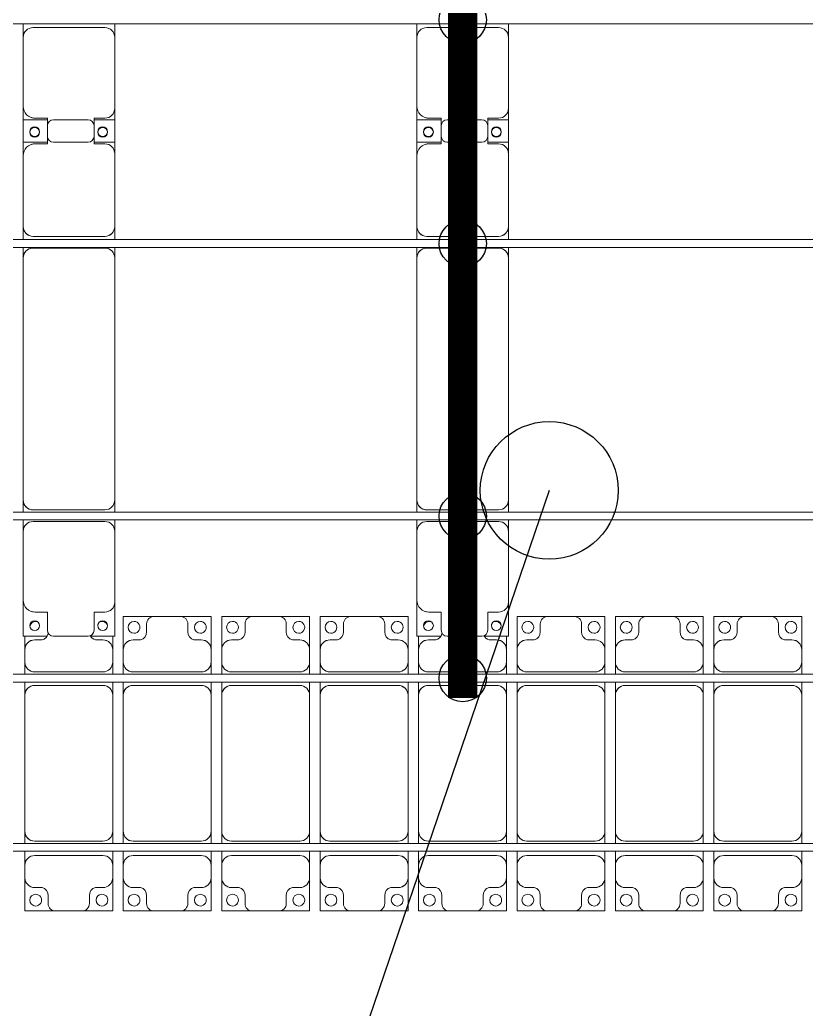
# Model space of a CAD drawing. Header units: millimetres. Extents: x -147246 to 112336, y -213734 to -86506.
# Drawn here: x -128365 to -124370, y -169893 to -164865 of the extents above; entities that cross this region are included whole.
import ezdxf

# ---------------------------------------------------------------- set-up
doc = ezdxf.new("R2010")
doc.units = ezdxf.units.MM
doc.layers.add('A-GENM', color=13, linetype='Continuous', lineweight=9)
doc.layers.add('S-BEAM', color=12, linetype='Continuous', lineweight=9)
for name, color, linetype in [('GC-BICH NEO', 6, 'Continuous'), ('GC-DAY NEO', 5, 'Continuous'), ('GC-HOP 40x60 GIA CUONG', 1, 'Continuous')]:
    doc.layers.add(name, color=color, linetype=linetype)

# ---------------------------------------------------------------- blocks, each defined once
blk = doc.blocks.new('Dầm C52 - Dầm C52-18789-BỐ TRÍ KHUNG KẾT CẤU BÈ PIN 05')
at = {"layer": 'S-BEAM', "color": 1}
blk.add_line((-74474.3, 20), (74474.3, 20), dxfattribs=at)
blk = doc.blocks.new('Dầm C52 - Dầm C52-18790-BỐ TRÍ KHUNG KẾT CẤU BÈ PIN 05')
at = {"layer": 'S-BEAM', "color": 1}
for p, q in [((-74474.3, 20), (74474.3, 20)), ((74474.3, -20), (-74474.3, -20))]:
    blk.add_line(p, q, dxfattribs=at)
blk = doc.blocks.new('Dai phao do pin - DẢI PHAO ĐỠ PIN-36008-BỐ TRÍ KHUNG KẾT CẤU BÈ PIN 05')
at = {"layer": 'A-GENM', "color": 7}
for p, q in [((-1312.2, 241.6), (-1129.7, 241.6)), ((-1312.2, 120.4), (-1312.2, 241.6)), ((-779.7, 241.6), (-1129.7, 241.6)), ((-779.7, 241.6), (-721.9, 241.6)), ((-681.9, 241.6), (-620.3, 241.6)), ((610.3, 241.6), (-620.3, 241.6)), ((610.3, 241.6), (663.1, 241.6)), ((703.1, 241.6), (769.7, 241.6)), ((1129.7, 241.6), (769.7, 241.6)), ((1129.7, 241.6), (1312.2, 241.6)), ((1197.8, 241.6), (1380.3, 241.6)), ((1197.8, 118.2), (1197.8, 241.6)), ((1312.2, 241.6), (1312.2, 118.2)), ((1730.3, 241.6), (1380.3, 241.6)), ((1730.3, 241.6), (1800.5, 241.6)), ((-1189.7, 181.6), (-1189.7, 118.2)), ((-729.7, -173.4), (-729.7, 191.6)), ((-670.3, 191.6), (-670.3, -173.4)), ((660.3, -173.4), (660.3, 191.6)), ((719.7, 191.6), (719.7, -173.4)), ((1189.7, 118.2), (1189.7, 181.6)), ((1320.3, 181.6), (1320.3, 118.2)), ((1780.3, -173.4), (1780.3, 191.6)), ((-1189.7, 118.2), (-1282.2, 118.2)), ((1282.2, 118.2), (1189.7, 118.2)), ((1320.3, 118.2), (1227.8, 118.2)), ((-1312.2, 88.2), (-1312.2, -88.2)), ((1197.8, 88.2), (1197.8, -88.2)), ((1312.2, -88.2), (1312.2, 88.2)), ((-1312.2, -223.4), (-1312.2, -100.4)), ((-1282.2, -118.2), (-1189.7, -118.2)), ((-1189.7, -118.2), (-1189.7, -173.4)), ((1189.7, -173.4), (1189.7, -118.2)), ((1189.7, -118.2), (1282.2, -118.2)), ((1197.8, -223.4), (1197.8, -118.2)), ((1227.8, -118.2), (1320.3, -118.2)), ((1312.2, -118.2), (1312.2, -223.4)), ((1320.3, -118.2), (1320.3, -173.4)), ((-1139.7, -223.4), (-1312.2, -223.4)), ((-1139.7, -223.4), (-779.7, -223.4)), ((-721.9, -223.4), (-779.7, -223.4)), ((-620.3, -223.4), (-681.9, -223.4)), ((-620.3, -223.4), (610.3, -223.4)), ((663.1, -223.4), (610.3, -223.4)), ((769.7, -223.4), (703.1, -223.4)), ((769.7, -223.4), (1139.7, -223.4)), ((1312.2, -223.4), (1139.7, -223.4)), ((1370.3, -223.4), (1197.8, -223.4)), ((1370.3, -223.4), (1730.3, -223.4)), ((1800.5, -223.4), (1730.3, -223.4))]:
    blk.add_line(p, q, dxfattribs=at)
for centre, radius, start, end in [((-1258.6, 183.2), 25, 0, 180), ((-1129.7, 181.6), 60, 90, 180), ((-1129.7, 181.6), 60, 150, 180), ((-779.7, 191.6), 50, 360, 90), ((-779.7, 191.6), 50, 360, 45), ((-620.3, 191.6), 50, 90, 180), ((-620.3, 191.6), 50, 105, 180), ((610.3, 191.6), 50, 360, 90), ((610.3, 191.6), 50, 15, 90), ((769.7, 191.6), 50, 90, 180), ((769.7, 191.6), 50, 135, 180), ((1129.7, 181.6), 60, 360, 90), ((1129.7, 181.6), 60, 360, 30), ((1248.6, 183.2), 25, 360, 180), ((1251.4, 183.2), 25, 0, 180), ((1380.3, 181.6), 60, 90, 180), ((1380.3, 181.6), 60, 150, 180), ((1730.3, 191.6), 50, 360, 90), ((1730.3, 191.6), 50, 360, 45), ((-1258.6, 183.2), 25, 180, 360), ((1248.6, 183.2), 25, 180, 0), ((1251.4, 183.2), 25, 180, 360), ((-1282.2, 88.2), 30, 90, 180), ((1227.8, 88.2), 30, 90, 180), ((1282.2, 88.2), 30, 360, 90), ((-1282.2, -88.2), 30, 180, 270), ((1227.8, -88.2), 30, 180, 270), ((1282.2, -88.2), 30, 270, 360), ((-1282.2, -88.2), 30, 210, 240), ((-1258.6, -161.8), 25, 0, 180), ((-1258.6, -161.8), 25, 75, 90), ((1248.6, -161.8), 25, 0, 180), ((1251.4, -161.8), 25, 0, 180), ((-1258.6, -161.8), 25, 180, 0), ((-1139.7, -173.4), 50, 180, 270), ((-1139.7, -173.4), 50, 180, 225), ((-779.7, -173.4), 50, 270, 360), ((-779.7, -173.4), 50, 315, 360), ((-620.3, -173.4), 50, 180, 270), ((-620.3, -173.4), 50, 180, 270), ((610.3, -173.4), 50, 270, 360), ((610.3, -173.4), 50, 285, 360), ((769.7, -173.4), 50, 180, 270), ((769.7, -173.4), 50, 180, 225), ((1139.7, -173.4), 50, 270, 360), ((1139.7, -173.4), 50, 315, 360), ((1248.6, -161.8), 25, 180, 360), ((1251.4, -161.8), 25, 180, 0), ((1370.3, -173.4), 50, 180, 270), ((1370.3, -173.4), 50, 180, 225), ((1730.3, -173.4), 50, 270, 360), ((1730.3, -173.4), 50, 315, 360)]:
    blk.add_arc(centre, radius, start, end, dxfattribs=at)
blk = doc.blocks.new('Dai phao do pin - DẢI PHAO ĐỠ PIN-36039-BỐ TRÍ KHUNG KẾT CẤU BÈ PIN 05')
at = {"layer": 'A-GENM', "color": 7}
for p, q in [((-1312.2, 241.6), (-1129.7, 241.6)), ((-1312.2, 120.4), (-1312.2, 241.6)), ((-779.7, 241.6), (-1129.7, 241.6)), ((-779.7, 241.6), (-721.9, 241.6)), ((-681.9, 241.6), (-620.3, 241.6)), ((610.3, 241.6), (-620.3, 241.6)), ((610.3, 241.6), (663.1, 241.6)), ((703.1, 241.6), (769.7, 241.6)), ((1129.7, 241.6), (769.7, 241.6)), ((1129.7, 241.6), (1312.2, 241.6)), ((1197.8, 241.6), (1380.3, 241.6)), ((1197.8, 118.2), (1197.8, 241.6)), ((1312.2, 241.6), (1312.2, 118.2)), ((1730.3, 241.6), (1380.3, 241.6)), ((1730.3, 241.6), (1800.5, 241.6)), ((-1189.7, 181.6), (-1189.7, 118.2)), ((-729.7, -173.4), (-729.7, 191.6)), ((-670.3, 191.6), (-670.3, -173.4)), ((660.3, -173.4), (660.3, 191.6)), ((719.7, 191.6), (719.7, -173.4)), ((1189.7, 118.2), (1189.7, 181.6)), ((1320.3, 181.6), (1320.3, 118.2)), ((1780.3, -173.4), (1780.3, 191.6)), ((-1189.7, 118.2), (-1282.2, 118.2)), ((1282.2, 118.2), (1189.7, 118.2)), ((1320.3, 118.2), (1227.8, 118.2)), ((-1312.2, 88.2), (-1312.2, -88.2)), ((1197.8, 88.2), (1197.8, -88.2)), ((1312.2, -88.2), (1312.2, 88.2)), ((-1312.2, -223.4), (-1312.2, -100.4)), ((-1282.2, -118.2), (-1189.7, -118.2)), ((-1189.7, -118.2), (-1189.7, -173.4)), ((1189.7, -173.4), (1189.7, -118.2)), ((1189.7, -118.2), (1282.2, -118.2)), ((1197.8, -223.4), (1197.8, -118.2)), ((1227.8, -118.2), (1320.3, -118.2)), ((1312.2, -118.2), (1312.2, -223.4)), ((1320.3, -118.2), (1320.3, -173.4)), ((-1139.7, -223.4), (-1312.2, -223.4)), ((-1139.7, -223.4), (-779.7, -223.4)), ((-721.9, -223.4), (-779.7, -223.4)), ((-620.3, -223.4), (-681.9, -223.4)), ((-620.3, -223.4), (610.3, -223.4)), ((663.1, -223.4), (610.3, -223.4)), ((769.7, -223.4), (703.1, -223.4)), ((769.7, -223.4), (1139.7, -223.4)), ((1312.2, -223.4), (1139.7, -223.4)), ((1370.3, -223.4), (1197.8, -223.4)), ((1370.3, -223.4), (1730.3, -223.4)), ((1800.5, -223.4), (1730.3, -223.4))]:
    blk.add_line(p, q, dxfattribs=at)
for centre, radius, start, end in [((-1258.6, 183.2), 25, 0, 180), ((-1129.7, 181.6), 60, 90, 180), ((-1129.7, 181.6), 60, 150, 180), ((-779.7, 191.6), 50, 360, 90), ((-779.7, 191.6), 50, 360, 45), ((-620.3, 191.6), 50, 90, 180), ((-620.3, 191.6), 50, 105, 180), ((610.3, 191.6), 50, 360, 90), ((610.3, 191.6), 50, 15, 90), ((769.7, 191.6), 50, 90, 180), ((769.7, 191.6), 50, 135, 180), ((1129.7, 181.6), 60, 360, 90), ((1129.7, 181.6), 60, 360, 30), ((1248.6, 183.2), 25, 360, 180), ((1251.4, 183.2), 25, 0, 180), ((1380.3, 181.6), 60, 90, 180), ((1380.3, 181.6), 60, 150, 180), ((1730.3, 191.6), 50, 360, 90), ((1730.3, 191.6), 50, 360, 45), ((-1258.6, 183.2), 25, 180, 360), ((1248.6, 183.2), 25, 180, 0), ((1251.4, 183.2), 25, 180, 360), ((-1282.2, 88.2), 30, 90, 180), ((1227.8, 88.2), 30, 90, 180), ((1282.2, 88.2), 30, 360, 90), ((-1282.2, -88.2), 30, 180, 270), ((1227.8, -88.2), 30, 180, 270), ((1282.2, -88.2), 30, 270, 360), ((-1282.2, -88.2), 30, 210, 240), ((-1258.6, -161.8), 25, 0, 180), ((-1258.6, -161.8), 25, 75, 90), ((1248.6, -161.8), 25, 0, 180), ((1251.4, -161.8), 25, 0, 180), ((-1258.6, -161.8), 25, 180, 0), ((-1139.7, -173.4), 50, 180, 270), ((-1139.7, -173.4), 50, 180, 225), ((-779.7, -173.4), 50, 270, 360), ((-779.7, -173.4), 50, 315, 360), ((-620.3, -173.4), 50, 180, 270), ((-620.3, -173.4), 50, 180, 270), ((610.3, -173.4), 50, 270, 360), ((610.3, -173.4), 50, 285, 360), ((769.7, -173.4), 50, 180, 270), ((769.7, -173.4), 50, 180, 225), ((1139.7, -173.4), 50, 270, 360), ((1139.7, -173.4), 50, 315, 360), ((1248.6, -161.8), 25, 180, 360), ((1251.4, -161.8), 25, 180, 0), ((1370.3, -173.4), 50, 180, 270), ((1370.3, -173.4), 50, 180, 225), ((1730.3, -173.4), 50, 270, 360), ((1730.3, -173.4), 50, 315, 360)]:
    blk.add_arc(centre, radius, start, end, dxfattribs=at)
blk = doc.blocks.new('Dai phaodi lai - DẢI PHAO ĐI LẠI-37321-BỐ TRÍ KHUNG KẾT CẤU BÈ PIN 05')
at = {"layer": 'A-GENM', "color": 7}
for p, q in [((12276.8, 748.4), (12433.1, 748.4)), ((12276.8, 579.3), (12276.8, 748.4)), ((12395.1, 710.4), (12395.1, 670.7)), ((12566.9, 748.4), (12433.1, 748.4)), ((12566.9, 748.4), (12723.2, 748.4)), ((12604.9, 670.7), (12604.9, 710.4)), ((12723.2, 748.4), (12723.2, 579.3)), ((12776.8, 748.4), (12933.1, 748.4)), ((12776.8, 579.3), (12776.8, 748.4)), ((12895.1, 710.4), (12895.1, 670.7)), ((13066.9, 748.4), (12933.1, 748.4)), ((13066.9, 748.4), (13223.2, 748.4)), ((13104.9, 670.7), (13104.9, 710.4)), ((13223.2, 748.4), (13223.2, 579.3)), ((13276.8, 748.4), (13433.1, 748.4)), ((13276.8, 579.3), (13276.8, 748.4)), ((13395.1, 710.4), (13395.1, 670.7)), ((13566.9, 748.4), (13433.1, 748.4)), ((13566.9, 748.4), (13723.2, 748.4)), ((13604.9, 670.7), (13604.9, 710.4)), ((13723.2, 748.4), (13723.2, 579.3)), ((14276.8, 748.4), (14433.1, 748.4)), ((14276.8, 579.3), (14276.8, 748.4)), ((14395.1, 710.4), (14395.1, 670.7)), ((14566.9, 748.4), (14433.1, 748.4)), ((14566.9, 748.4), (14723.2, 748.4)), ((14604.9, 670.7), (14604.9, 710.4)), ((14723.2, 748.4), (14723.2, 579.3)), ((14776.8, 748.4), (14933.1, 748.4)), ((14776.8, 579.3), (14776.8, 748.4)), ((14895.1, 710.4), (14895.1, 670.7)), ((15066.9, 748.4), (14933.1, 748.4)), ((15066.9, 748.4), (15223.2, 748.4)), ((15104.9, 670.7), (15104.9, 710.4)), ((15223.2, 748.4), (15223.2, 579.3)), ((15276.8, 748.4), (15433.1, 748.4)), ((15276.8, 579.3), (15276.8, 748.4)), ((15395.1, 710.4), (15395.1, 670.7)), ((15566.9, 748.4), (15433.1, 748.4)), ((15566.9, 748.4), (15723.2, 748.4)), ((15604.9, 670.7), (15604.9, 710.4)), ((15723.2, 748.4), (15723.2, 579.3)), ((11776.8, 579.3), (11776.8, 648.9)), ((11864.3, 629.3), (11826.8, 629.3)), ((12173.2, 629.3), (12135.7, 629.3)), ((12223.2, 649.2), (12223.2, 579.3)), ((12364.3, 629.3), (12326.8, 629.3)), ((12673.2, 629.3), (12635.7, 629.3)), ((12864.3, 629.3), (12826.8, 629.3)), ((13173.2, 629.3), (13135.7, 629.3)), ((13364.3, 629.3), (13326.8, 629.3)), ((13673.2, 629.3), (13635.7, 629.3)), ((13776.8, 579.3), (13776.8, 648.9)), ((13864.3, 629.3), (13826.8, 629.3)), ((14173.2, 629.3), (14135.7, 629.3)), ((14223.2, 649.2), (14223.2, 579.3)), ((14364.3, 629.3), (14326.8, 629.3)), ((14673.2, 629.3), (14635.7, 629.3)), ((14864.3, 629.3), (14826.8, 629.3)), ((15173.2, 629.3), (15135.7, 629.3)), ((15364.3, 629.3), (15326.8, 629.3)), ((15673.2, 629.3), (15635.7, 629.3)), ((11776.8, 579.3), (11776.8, 516.7)), ((12223.2, 516.7), (12223.2, 579.3)), ((12276.8, 579.3), (12276.8, 516.7)), ((12723.2, 516.7), (12723.2, 579.3)), ((12776.8, 579.3), (12776.8, 516.7)), ((13223.2, 516.7), (13223.2, 579.3)), ((13276.8, 579.3), (13276.8, 516.7)), ((13723.2, 516.7), (13723.2, 579.3)), ((13776.8, 579.3), (13776.8, 516.7)), ((14223.2, 516.7), (14223.2, 579.3)), ((14276.8, 579.3), (14276.8, 516.7)), ((14723.2, 516.7), (14723.2, 579.3)), ((14776.8, 579.3), (14776.8, 516.7)), ((15223.2, 516.7), (15223.2, 579.3)), ((15276.8, 579.3), (15276.8, 516.7)), ((15723.2, 516.7), (15723.2, 579.3)), ((11776.8, 455.1), (11776.8, 516.7)), ((12223.2, 516.7), (12223.2, 455.1)), ((12276.8, 455.1), (12276.8, 516.7)), ((12723.2, 516.7), (12723.2, 455.1)), ((12776.8, 455.1), (12776.8, 516.7)), ((13223.2, 516.7), (13223.2, 455.1)), ((13276.8, 455.1), (13276.8, 516.7)), ((13723.2, 516.7), (13723.2, 455.1)), ((13776.8, 455.1), (13776.8, 516.7)), ((14223.2, 516.7), (14223.2, 455.1)), ((14276.8, 455.1), (14276.8, 516.7)), ((14723.2, 516.7), (14723.2, 455.1)), ((14776.8, 455.1), (14776.8, 516.7)), ((15223.2, 516.7), (15223.2, 455.1)), ((15276.8, 455.1), (15276.8, 516.7)), ((15723.2, 516.7), (15723.2, 455.1)), ((11826.8, 466.7), (12173.2, 466.7)), ((12326.8, 466.7), (12673.2, 466.7)), ((12826.8, 466.7), (13173.2, 466.7)), ((13326.8, 466.7), (13673.2, 466.7)), ((13826.8, 466.7), (14173.2, 466.7)), ((14326.8, 466.7), (14673.2, 466.7)), ((14826.8, 466.7), (15173.2, 466.7)), ((15326.8, 466.7), (15673.2, 466.7)), ((11776.8, 348.3), (11776.8, 415.1)), ((12223.2, 415.1), (12223.2, 348.3)), ((12276.8, 348.3), (12276.8, 415.1)), ((12723.2, 415.1), (12723.2, 348.3)), ((12776.8, 348.3), (12776.8, 415.1)), ((13223.2, 415.1), (13223.2, 348.3)), ((13276.8, 348.3), (13276.8, 415.1)), ((13723.2, 415.1), (13723.2, 348.3)), ((13776.8, 348.3), (13776.8, 415.1)), ((14223.2, 415.1), (14223.2, 348.3)), ((14276.8, 348.3), (14276.8, 415.1)), ((14723.2, 415.1), (14723.2, 348.3)), ((14776.8, 348.3), (14776.8, 415.1)), ((15223.2, 415.1), (15223.2, 348.3)), ((15276.8, 348.3), (15276.8, 415.1)), ((15723.2, 415.1), (15723.2, 348.3)), ((12173.2, 398.3), (11826.8, 398.3)), ((12673.2, 398.3), (12326.8, 398.3)), ((13173.2, 398.3), (12826.8, 398.3)), ((13673.2, 398.3), (13326.8, 398.3)), ((14173.2, 398.3), (13826.8, 398.3)), ((14673.2, 398.3), (14326.8, 398.3)), ((15173.2, 398.3), (14826.8, 398.3)), ((15673.2, 398.3), (15326.8, 398.3)), ((11776.8, 348.3), (11776.8, -343.3)), ((12223.2, -343.3), (12223.2, 348.3)), ((12276.8, 348.3), (12276.8, -343.3)), ((12723.2, -343.3), (12723.2, 348.3)), ((12776.8, 348.3), (12776.8, -343.3)), ((13223.2, -343.3), (13223.2, 348.3)), ((13276.8, 348.3), (13276.8, -343.3)), ((13723.2, -343.3), (13723.2, 348.3)), ((13776.8, 348.3), (13776.8, -343.3)), ((14223.2, -343.3), (14223.2, 348.3)), ((14276.8, 348.3), (14276.8, -343.3)), ((14723.2, -343.3), (14723.2, 348.3)), ((14776.8, 348.3), (14776.8, -343.3)), ((15223.2, -343.3), (15223.2, 348.3)), ((15276.8, 348.3), (15276.8, -343.3)), ((15723.2, -343.3), (15723.2, 348.3)), ((11776.8, -404.9), (11776.8, -343.3)), ((12223.2, -343.3), (12223.2, -404.9)), ((12276.8, -404.9), (12276.8, -343.3)), ((12723.2, -343.3), (12723.2, -404.9)), ((12776.8, -404.9), (12776.8, -343.3)), ((13223.2, -343.3), (13223.2, -404.9)), ((13276.8, -404.9), (13276.8, -343.3)), ((13723.2, -343.3), (13723.2, -404.9)), ((13776.8, -404.9), (13776.8, -343.3)), ((14223.2, -343.3), (14223.2, -404.9)), ((14276.8, -404.9), (14276.8, -343.3)), ((14723.2, -343.3), (14723.2, -404.9)), ((14776.8, -404.9), (14776.8, -343.3)), ((15223.2, -343.3), (15223.2, -404.9)), ((15276.8, -404.9), (15276.8, -343.3)), ((15723.2, -343.3), (15723.2, -404.9)), ((11826.8, -393.3), (12173.2, -393.3)), ((12326.8, -393.3), (12673.2, -393.3)), ((12826.8, -393.3), (13173.2, -393.3)), ((13326.8, -393.3), (13673.2, -393.3)), ((13826.8, -393.3), (14173.2, -393.3)), ((14326.8, -393.3), (14673.2, -393.3)), ((14826.8, -393.3), (15173.2, -393.3)), ((15326.8, -393.3), (15673.2, -393.3)), ((11776.8, -516.7), (11776.8, -444.9)), ((12223.2, -444.9), (12223.2, -516.7)), ((12276.8, -516.7), (12276.8, -444.9)), ((12723.2, -444.9), (12723.2, -516.7)), ((12776.8, -516.7), (12776.8, -444.9)), ((13223.2, -444.9), (13223.2, -516.7)), ((13276.8, -516.7), (13276.8, -444.9)), ((13723.2, -444.9), (13723.2, -516.7)), ((13776.8, -516.7), (13776.8, -444.9)), ((14223.2, -444.9), (14223.2, -516.7)), ((14276.8, -516.7), (14276.8, -444.9)), ((14723.2, -444.9), (14723.2, -516.7)), ((14776.8, -516.7), (14776.8, -444.9)), ((15223.2, -444.9), (15223.2, -516.7)), ((15276.8, -516.7), (15276.8, -444.9)), ((15723.2, -444.9), (15723.2, -516.7)), ((12173.2, -466.7), (11826.8, -466.7)), ((12673.2, -466.7), (12326.8, -466.7)), ((13173.2, -466.7), (12826.8, -466.7)), ((13673.2, -466.7), (13326.8, -466.7)), ((14173.2, -466.7), (13826.8, -466.7)), ((14673.2, -466.7), (14326.8, -466.7)), ((15173.2, -466.7), (14826.8, -466.7)), ((15673.2, -466.7), (15326.8, -466.7)), ((11776.8, -516.7), (11776.8, -579.3)), ((12223.2, -579.3), (12223.2, -516.7)), ((12276.8, -516.7), (12276.8, -579.3)), ((12723.2, -579.3), (12723.2, -516.7)), ((12776.8, -516.7), (12776.8, -579.3)), ((13223.2, -579.3), (13223.2, -516.7)), ((13276.8, -516.7), (13276.8, -579.3)), ((13723.2, -579.3), (13723.2, -516.7)), ((13776.8, -516.7), (13776.8, -579.3)), ((14223.2, -579.3), (14223.2, -516.7)), ((14276.8, -516.7), (14276.8, -579.3)), ((14723.2, -579.3), (14723.2, -516.7)), ((14776.8, -516.7), (14776.8, -579.3)), ((15223.2, -579.3), (15223.2, -516.7)), ((15276.8, -516.7), (15276.8, -579.3)), ((15723.2, -579.3), (15723.2, -516.7)), ((11776.8, -748.4), (11776.8, -579.3)), ((12223.2, -579.3), (12223.2, -748.4)), ((12276.8, -748.4), (12276.8, -579.3)), ((12723.2, -579.3), (12723.2, -748.4)), ((12776.8, -748.4), (12776.8, -579.3)), ((13223.2, -579.3), (13223.2, -748.4)), ((13276.8, -748.4), (13276.8, -579.3)), ((13723.2, -579.3), (13723.2, -748.4)), ((13776.8, -748.4), (13776.8, -579.3)), ((14223.2, -579.3), (14223.2, -748.4)), ((14276.8, -748.4), (14276.8, -579.3)), ((14723.2, -579.3), (14723.2, -748.4)), ((14776.8, -748.4), (14776.8, -579.3)), ((15223.2, -579.3), (15223.2, -748.4)), ((15276.8, -748.4), (15276.8, -579.3)), ((15723.2, -579.3), (15723.2, -748.4)), ((11826.8, -629.3), (11864.3, -629.3)), ((12135.7, -629.3), (12173.2, -629.3)), ((12326.8, -629.3), (12364.3, -629.3)), ((12635.7, -629.3), (12673.2, -629.3)), ((12826.8, -629.3), (12864.3, -629.3)), ((13135.7, -629.3), (13173.2, -629.3)), ((13326.8, -629.3), (13364.3, -629.3)), ((13635.7, -629.3), (13673.2, -629.3)), ((13826.8, -629.3), (13864.3, -629.3)), ((14135.7, -629.3), (14173.2, -629.3)), ((14326.8, -629.3), (14364.3, -629.3)), ((14635.7, -629.3), (14673.2, -629.3)), ((14826.8, -629.3), (14864.3, -629.3)), ((15135.7, -629.3), (15173.2, -629.3)), ((15326.8, -629.3), (15364.3, -629.3)), ((15635.7, -629.3), (15673.2, -629.3)), ((11895.1, -670.7), (11895.1, -710.4)), ((12104.9, -710.4), (12104.9, -670.7)), ((12395.1, -670.7), (12395.1, -710.4)), ((12604.9, -710.4), (12604.9, -670.7)), ((12895.1, -670.7), (12895.1, -710.4)), ((13104.9, -710.4), (13104.9, -670.7)), ((13395.1, -670.7), (13395.1, -710.4)), ((13604.9, -710.4), (13604.9, -670.7)), ((13895.1, -670.7), (13895.1, -710.4)), ((14104.9, -710.4), (14104.9, -670.7)), ((14395.1, -670.7), (14395.1, -710.4)), ((14604.9, -710.4), (14604.9, -670.7)), ((14895.1, -670.7), (14895.1, -710.4)), ((15104.9, -710.4), (15104.9, -670.7)), ((15395.1, -670.7), (15395.1, -710.4)), ((15604.9, -710.4), (15604.9, -670.7)), ((11933.1, -748.4), (11776.8, -748.4)), ((11933.1, -748.4), (12066.9, -748.4)), ((12223.2, -748.4), (12066.9, -748.4)), ((12433.1, -748.4), (12276.8, -748.4)), ((12433.1, -748.4), (12566.9, -748.4)), ((12723.2, -748.4), (12566.9, -748.4)), ((12933.1, -748.4), (12776.8, -748.4)), ((12933.1, -748.4), (13066.9, -748.4)), ((13223.2, -748.4), (13066.9, -748.4)), ((13433.1, -748.4), (13276.8, -748.4)), ((13433.1, -748.4), (13566.9, -748.4)), ((13723.2, -748.4), (13566.9, -748.4)), ((13933.1, -748.4), (13776.8, -748.4)), ((13933.1, -748.4), (14066.9, -748.4)), ((14223.2, -748.4), (14066.9, -748.4)), ((14433.1, -748.4), (14276.8, -748.4)), ((14433.1, -748.4), (14566.9, -748.4)), ((14723.2, -748.4), (14566.9, -748.4)), ((14933.1, -748.4), (14776.8, -748.4)), ((14933.1, -748.4), (15066.9, -748.4)), ((15223.2, -748.4), (15066.9, -748.4)), ((15433.1, -748.4), (15276.8, -748.4)), ((15433.1, -748.4), (15566.9, -748.4)), ((15723.2, -748.4), (15566.9, -748.4))]:
    blk.add_line(p, q, dxfattribs=at)
for centre, radius, start, end in [((11831.6, 693.3), 30, 90, 165), ((11831.6, 693.3), 30, 75, 90), ((12168.4, 693.3), 30, 90, 118.4531), ((12168.4, 693.3), 30, 30, 90), ((12331.6, 693.3), 30, 90, 270), ((12331.6, 693.3), 30, 270, 90), ((12433.1, 710.4), 38, 90, 180), ((12433.1, 710.4), 38, 90, 135), ((12566.9, 710.4), 38, 0, 90), ((12566.9, 710.4), 38, 45, 90), ((12668.4, 693.3), 30, 90, 270), ((12668.4, 693.3), 30, 270, 90), ((12831.6, 693.3), 30, 90, 270), ((12831.6, 693.3), 30, 270, 90), ((12933.1, 710.4), 38, 90, 180), ((12933.1, 710.4), 38, 90, 135), ((13066.9, 710.4), 38, 0, 90), ((13066.9, 710.4), 38, 55.598, 90), ((13168.4, 693.3), 30, 90, 270), ((13168.4, 693.3), 30, 270, 90), ((13331.6, 693.3), 30, 90, 270), ((13331.6, 693.3), 30, 270, 90), ((13433.1, 710.4), 38, 90, 180), ((13433.1, 710.4), 38, 90, 135), ((13566.9, 710.4), 38, 360, 90), ((13566.9, 710.4), 38, 45, 90), ((13668.4, 693.3), 30, 90, 270), ((13668.4, 693.3), 30, 270, 90), ((13831.6, 693.3), 30, 90, 165), ((13831.6, 693.3), 30, 75, 90), ((14168.4, 693.3), 30, 90, 118.4531), ((14168.4, 693.3), 30, 30, 90), ((14331.6, 693.3), 30, 90, 270), ((14331.6, 693.3), 30, 270, 90), ((14433.1, 710.4), 38, 90, 180), ((14433.1, 710.4), 38, 90, 135), ((14566.9, 710.4), 38, 360, 90), ((14566.9, 710.4), 38, 45, 90), ((14668.4, 693.3), 30, 90, 270), ((14668.4, 693.3), 30, 270, 90), ((14831.6, 693.3), 30, 90, 270), ((14831.6, 693.3), 30, 270, 90), ((14933.1, 710.4), 38, 90, 180), ((14933.1, 710.4), 38, 90, 135), ((15066.9, 710.4), 38, 0, 90), ((15066.9, 710.4), 38, 45, 90), ((15168.4, 693.3), 30, 90, 270), ((15168.4, 693.3), 30, 270, 90), ((15331.6, 693.3), 30, 90, 270), ((15331.6, 693.3), 30, 270, 90), ((15433.1, 710.4), 38, 90, 180), ((15433.1, 710.4), 38, 90, 135), ((15566.9, 710.4), 38, 0, 90), ((15566.9, 710.4), 38, 45, 90), ((15668.4, 693.3), 30, 90, 270), ((15668.4, 693.3), 30, 270, 90), ((11855.2, 668.2), 40, 283.1885, 350.1215), ((12355.2, 668.2), 40, 283.1885, 3.5081), ((12644.8, 668.2), 40, 176.4919, 256.8115), ((12855.2, 668.2), 40, 283.1885, 3.5081), ((13144.8, 668.2), 40, 176.4919, 256.8115), ((13355.2, 668.2), 40, 283.1885, 3.5081), ((13644.8, 668.2), 40, 176.4919, 256.8115), ((13855.2, 668.2), 40, 283.1885, 350.1215), ((14355.2, 668.2), 40, 283.1885, 3.5081), ((14644.8, 668.2), 40, 176.4919, 256.8115), ((14855.2, 668.2), 40, 283.1885, 3.5081), ((15144.8, 668.2), 40, 176.4919, 256.8115), ((15355.2, 668.2), 40, 283.1885, 3.5081), ((15644.8, 668.2), 40, 176.4919, 256.8115), ((11826.8, 579.3), 50, 90, 180), ((11826.8, 579.3), 50, 90, 135), ((12144.8, 668.2), 40, 203.2651, 256.8115), ((12173.2, 579.3), 50, 0, 90), ((12173.2, 579.3), 50, 45, 90), ((12326.8, 579.3), 50, 90, 180), ((12326.8, 579.3), 50, 90, 135), ((12673.2, 579.3), 50, 0, 90), ((12673.2, 579.3), 50, 45, 90), ((12826.8, 579.3), 50, 90, 180), ((12826.8, 579.3), 50, 90, 135), ((13173.2, 579.3), 50, 0, 90), ((13173.2, 579.3), 50, 45, 90), ((13326.8, 579.3), 50, 90, 180), ((13326.8, 579.3), 50, 90, 135), ((13673.2, 579.3), 50, 360, 90), ((13673.2, 579.3), 50, 45, 90), ((13826.8, 579.3), 50, 90, 180), ((13826.8, 579.3), 50, 90, 135), ((14144.8, 668.2), 40, 203.2651, 256.8115), ((14173.2, 579.3), 50, 0, 90), ((14173.2, 579.3), 50, 45, 90), ((14326.8, 579.3), 50, 90, 180), ((14326.8, 579.3), 50, 90, 135), ((14673.2, 579.3), 50, 0, 90), ((14673.2, 579.3), 50, 45, 88.8634), ((14826.8, 579.3), 50, 90, 180), ((14826.8, 579.3), 50, 90, 135), ((15173.2, 579.3), 50, 360, 90), ((15173.2, 579.3), 50, 45, 90), ((15326.8, 579.3), 50, 90, 180), ((15326.8, 579.3), 50, 90, 135), ((15673.2, 579.3), 50, 0, 90), ((15673.2, 579.3), 50, 45, 90), ((11826.8, 516.7), 50, 180, 270), ((12173.2, 516.7), 50, 270, 0), ((12326.8, 516.7), 50, 180, 270), ((12673.2, 516.7), 50, 270, 0), ((12826.8, 516.7), 50, 180, 270), ((13173.2, 516.7), 50, 270, 360), ((13326.8, 516.7), 50, 180, 270), ((13673.2, 516.7), 50, 270, 0), ((13826.8, 516.7), 50, 180, 270), ((14173.2, 516.7), 50, 270, 0), ((14326.8, 516.7), 50, 180, 270), ((14673.2, 516.7), 50, 270, 0), ((14826.8, 516.7), 50, 180, 270), ((15173.2, 516.7), 50, 270, 0), ((15326.8, 516.7), 50, 180, 270), ((15673.2, 516.7), 50, 270, 0), ((11826.8, 516.7), 50, 225, 270), ((12173.2, 516.7), 50, 270, 315), ((12326.8, 516.7), 50, 225, 270), ((12673.2, 516.7), 50, 270, 315), ((12826.8, 516.7), 50, 225, 270), ((13173.2, 516.7), 50, 270, 315), ((13326.8, 516.7), 50, 225, 270), ((13673.2, 516.7), 50, 270, 315), ((13826.8, 516.7), 50, 225, 270), ((14173.2, 516.7), 50, 270, 315), ((14326.8, 516.7), 50, 225, 270), ((14673.2, 516.7), 50, 271.1374, 315), ((14826.8, 516.7), 50, 225, 270), ((15173.2, 516.7), 50, 270, 315), ((15326.8, 516.7), 50, 225, 270), ((15673.2, 516.7), 50, 270, 315), ((11826.8, 348.3), 50, 90, 180), ((11826.8, 348.3), 50, 120, 165), ((12173.2, 348.3), 50, 0, 90), ((12173.2, 348.3), 50, 45, 90), ((12326.8, 348.3), 50, 90, 180), ((12326.8, 348.3), 50, 120, 165), ((12673.2, 348.3), 50, 360, 90), ((12673.2, 348.3), 50, 45, 90), ((12826.8, 348.3), 50, 90, 180), ((12826.8, 348.3), 50, 120, 165), ((13173.2, 348.3), 50, 0, 90), ((13173.2, 348.3), 50, 45, 90), ((13326.8, 348.3), 50, 90, 180), ((13326.8, 348.3), 50, 120, 165), ((13673.2, 348.3), 50, 0, 90), ((13673.2, 348.3), 50, 45, 90), ((13826.8, 348.3), 50, 90, 180), ((13826.8, 348.3), 50, 120, 165), ((14173.2, 348.3), 50, 0, 90), ((14173.2, 348.3), 50, 45, 90), ((14326.8, 348.3), 50, 90, 180), ((14326.8, 348.3), 50, 120, 165), ((14673.2, 348.3), 50, 0, 90), ((14673.2, 348.3), 50, 45, 88.8623), ((14826.8, 348.3), 50, 90, 180), ((14826.8, 348.3), 50, 120, 165), ((15173.2, 348.3), 50, 0, 90), ((15173.2, 348.3), 50, 45, 90), ((15326.8, 348.3), 50, 90, 180), ((15326.8, 348.3), 50, 120, 165), ((15673.2, 348.3), 50, 0, 90), ((15673.2, 348.3), 50, 45, 90), ((11826.8, -343.3), 50, 180, 270), ((11826.8, -343.3), 50, 180, 255), ((12173.2, -343.3), 50, 270, 0), ((12173.2, -343.3), 50, 315, 0), ((12326.8, -343.3), 50, 180, 270), ((12326.8, -343.3), 50, 180, 255), ((12673.2, -343.3), 50, 270, 0), ((12673.2, -343.3), 50, 315, 0), ((12826.8, -343.3), 50, 180, 270), ((12826.8, -343.3), 50, 180, 255), ((13173.2, -343.3), 50, 270, 360), ((13173.2, -343.3), 50, 315, 0), ((13326.8, -343.3), 50, 180, 270), ((13326.8, -343.3), 50, 180, 255), ((13673.2, -343.3), 50, 270, 0), ((13673.2, -343.3), 50, 315, 0), ((13826.8, -343.3), 50, 180, 270), ((13826.8, -343.3), 50, 180, 255), ((14173.2, -343.3), 50, 270, 0), ((14173.2, -343.3), 50, 315, 0), ((14326.8, -343.3), 50, 180, 270), ((14326.8, -343.3), 50, 180, 255), ((14673.2, -343.3), 50, 270, 360), ((14673.2, -343.3), 50, 315, 0), ((14826.8, -343.3), 50, 180, 270), ((14826.8, -343.3), 50, 180, 255), ((15173.2, -343.3), 50, 270, 0), ((15173.2, -343.3), 50, 315, 0), ((15326.8, -343.3), 50, 180, 270), ((15326.8, -343.3), 50, 180, 248.5276), ((15673.2, -343.3), 50, 270, 360), ((15673.2, -343.3), 50, 315, 0), ((11826.8, -516.7), 50, 90, 180), ((11826.8, -516.7), 50, 90, 135), ((12173.2, -516.7), 50, 0, 90), ((12173.2, -516.7), 50, 45, 90), ((12326.8, -516.7), 50, 90, 180), ((12326.8, -516.7), 50, 90, 135), ((12673.2, -516.7), 50, 360, 90), ((12673.2, -516.7), 50, 45, 90), ((12826.8, -516.7), 50, 90, 180), ((12826.8, -516.7), 50, 90, 135), ((13173.2, -516.7), 50, 0, 90), ((13173.2, -516.7), 50, 45, 90), ((13326.8, -516.7), 50, 90, 180), ((13326.8, -516.7), 50, 90, 135), ((13673.2, -516.7), 50, 0, 90), ((13673.2, -516.7), 50, 45, 90), ((13826.8, -516.7), 50, 90, 180), ((13826.8, -516.7), 50, 90, 135), ((14173.2, -516.7), 50, 0, 90), ((14173.2, -516.7), 50, 45, 90), ((14326.8, -516.7), 50, 90, 180), ((14326.8, -516.7), 50, 90, 135), ((14673.2, -516.7), 50, 360, 90), ((14673.2, -516.7), 50, 45, 88.8583), ((14826.8, -516.7), 50, 90, 180), ((14826.8, -516.7), 50, 90, 135), ((15173.2, -516.7), 50, 0, 90), ((15173.2, -516.7), 50, 45, 90), ((15326.8, -516.7), 50, 90, 180), ((15326.8, -516.7), 50, 90, 135), ((15673.2, -516.7), 50, 360, 90), ((15673.2, -516.7), 50, 45, 90), ((11826.8, -579.3), 50, 180, 270), ((12173.2, -579.3), 50, 270, 0), ((12326.8, -579.3), 50, 180, 270), ((12673.2, -579.3), 50, 270, 360), ((12826.8, -579.3), 50, 180, 270), ((13173.2, -579.3), 50, 270, 360), ((13326.8, -579.3), 50, 180, 270), ((13673.2, -579.3), 50, 270, 360), ((13826.8, -579.3), 50, 180, 270), ((14173.2, -579.3), 50, 270, 0), ((14326.8, -579.3), 50, 180, 270), ((14673.2, -579.3), 50, 270, 0), ((14826.8, -579.3), 50, 180, 270), ((15173.2, -579.3), 50, 270, 360), ((15326.8, -579.3), 50, 180, 270), ((15673.2, -579.3), 50, 270, 360), ((11826.8, -579.3), 50, 225, 270), ((11855.2, -668.2), 40, 356.4919, 76.8115), ((12144.8, -668.2), 40, 103.1885, 183.5081), ((12173.2, -579.3), 50, 270, 315), ((12326.8, -579.3), 50, 225, 270), ((12355.2, -668.2), 40, 356.4919, 76.8115), ((12644.8, -668.2), 40, 103.1885, 183.5081), ((12673.2, -579.3), 50, 270, 315), ((12826.8, -579.3), 50, 225, 270), ((12855.2, -668.2), 40, 356.4919, 76.8115), ((13144.8, -668.2), 40, 103.1885, 183.5081), ((13173.2, -579.3), 50, 270, 315), ((13326.8, -579.3), 50, 225, 270), ((13355.2, -668.2), 40, 356.4919, 76.8115), ((13644.8, -668.2), 40, 103.1885, 183.5081), ((13673.2, -579.3), 50, 270, 315), ((13826.8, -579.3), 50, 225, 270), ((13855.2, -668.2), 40, 356.4919, 76.8115), ((14144.8, -668.2), 40, 103.1885, 183.5081), ((14173.2, -579.3), 50, 270, 315), ((14326.8, -579.3), 50, 225, 270), ((14355.2, -668.2), 40, 356.4919, 76.8115), ((14644.8, -668.2), 40, 103.1885, 183.5081), ((14673.2, -579.3), 50, 271.1424, 315), ((14826.8, -579.3), 50, 225, 270), ((14855.2, -668.2), 40, 356.4919, 76.8115), ((15144.8, -668.2), 40, 103.1885, 183.5081), ((15173.2, -579.3), 50, 270, 315), ((15326.8, -579.3), 50, 225, 270), ((15355.2, -668.2), 40, 356.4919, 76.8115), ((15644.8, -668.2), 40, 103.1885, 183.5081), ((15673.2, -579.3), 50, 270, 315), ((11831.6, -693.3), 30, 90, 270), ((11831.6, -693.3), 30, 270, 90), ((12168.4, -693.3), 30, 90, 270), ((12168.4, -693.3), 30, 270, 90), ((12331.6, -693.3), 30, 90, 270), ((12331.6, -693.3), 30, 270, 90), ((12668.4, -693.3), 30, 90, 270), ((12668.4, -693.3), 30, 270, 90), ((12831.6, -693.3), 30, 90, 270), ((12831.6, -693.3), 30, 270, 90), ((13168.4, -693.3), 30, 90, 270), ((13168.4, -693.3), 30, 270, 90), ((13331.6, -693.3), 30, 90, 270), ((13331.6, -693.3), 30, 270, 90), ((13668.4, -693.3), 30, 90, 270), ((13668.4, -693.3), 30, 270, 90), ((13831.6, -693.3), 30, 90, 270), ((13831.6, -693.3), 30, 270, 90), ((14168.4, -693.3), 30, 90, 270), ((14168.4, -693.3), 30, 270, 90), ((14331.6, -693.3), 30, 90, 270), ((14331.6, -693.3), 30, 270, 90), ((14668.4, -693.3), 30, 90, 270), ((14668.4, -693.3), 30, 270, 90), ((14831.6, -693.3), 30, 90, 270), ((14831.6, -693.3), 30, 270, 90), ((15168.4, -693.3), 30, 90, 270), ((15168.4, -693.3), 30, 270, 90), ((15331.6, -693.3), 30, 90, 270), ((15331.6, -693.3), 30, 270, 90), ((15668.4, -693.3), 30, 90, 270), ((15668.4, -693.3), 30, 270, 90), ((11933.1, -710.4), 38, 180, 270), ((11933.1, -710.4), 38, 225, 270), ((12066.9, -710.4), 38, 270, 0), ((12066.9, -710.4), 38, 270, 315), ((12433.1, -710.4), 38, 180, 270), ((12433.1, -710.4), 38, 225, 270), ((12566.9, -710.4), 38, 270, 0), ((12566.9, -710.4), 38, 270, 315), ((12933.1, -710.4), 38, 180, 270), ((12933.1, -710.4), 38, 225, 270), ((13066.9, -710.4), 38, 270, 0), ((13066.9, -710.4), 38, 270, 304.4133), ((13433.1, -710.4), 38, 180, 270), ((13433.1, -710.4), 38, 225, 270), ((13566.9, -710.4), 38, 270, 0), ((13566.9, -710.4), 38, 270, 315), ((13933.1, -710.4), 38, 180, 270), ((13933.1, -710.4), 38, 225, 270), ((14066.9, -710.4), 38, 270, 360), ((14066.9, -710.4), 38, 270, 315), ((14433.1, -710.4), 38, 180, 270), ((14433.1, -710.4), 38, 225, 270), ((14566.9, -710.4), 38, 270, 360), ((14566.9, -710.4), 38, 270, 315), ((14933.1, -710.4), 38, 180, 270), ((14933.1, -710.4), 38, 225, 270), ((15066.9, -710.4), 38, 270, 0), ((15066.9, -710.4), 38, 270, 315), ((15433.1, -710.4), 38, 180, 270), ((15433.1, -710.4), 38, 225, 270), ((15566.9, -710.4), 38, 270, 0), ((15566.9, -710.4), 38, 270, 315)]:
    blk.add_arc(centre, radius, start, end, dxfattribs=at)
blk = doc.blocks.new('HOBANMONG_BEPIN 5_rvt-1-BỐ TRÍ KHUNG KẾT CẤU BÈ PIN 05')
at = {"layer": 'A-GENM', "color": 3, "lineweight": 25}
for name, p, rotation in [('Dai phao do pin - DẢI PHAO ĐỠ PIN-36008-BỐ TRÍ KHUNG KẾT CẤU BÈ PIN 05', (-128105.8, -166685.1), 89.99977101252024), ('Dai phao do pin - DẢI PHAO ĐỠ PIN-36039-BỐ TRÍ KHUNG KẾT CẤU BÈ PIN 05', (-126105.8, -166685.1), 89.99977101252024), ('Dai phaodi lai - DẢI PHAO ĐI LẠI-37321-BỐ TRÍ KHUNG KẾT CẤU BÈ PIN 05', (-140115.8, -168645.6), 359.9997710135151)]:
    blk.add_blockref(name, p, dxfattribs=dict(at, rotation=rotation))
at = {"layer": 'S-BEAM', "color": 3, "lineweight": 25, "rotation": 179.9997710135151}
for name, p in [('Dầm C52 - Dầm C52-18789-BỐ TRÍ KHUNG KẾT CẤU BÈ PIN 05', (-66080.1, -164864.9)), ('Dầm C52 - Dầm C52-18790-BỐ TRÍ KHUNG KẾT CẤU BÈ PIN 05', (-66080.1, -166002.2)), ('Dầm C52 - Dầm C52-18790-BỐ TRÍ KHUNG KẾT CẤU BÈ PIN 05', (-66080.1, -167387.2)), ('Dầm C52 - Dầm C52-18790-BỐ TRÍ KHUNG KẾT CẤU BÈ PIN 05', (-66080.1, -168210.8)), ('Dầm C52 - Dầm C52-18790-BỐ TRÍ KHUNG KẾT CẤU BÈ PIN 05', (-66080.1, -169070.8))]:
    blk.add_blockref(name, p, dxfattribs=at)

msp = doc.modelspace()

# ---------------------------------------------------------------- linework, layer by layer
at = {"layer": 'GC-BICH NEO'}
msp.add_circle((-125675.4, -167256.8), 350, dxfattribs=at)
at = {"layer": 'GC-DAY NEO'}
msp.add_line((-125675.4, -167256.8), (-128259.2, -174828), dxfattribs=at)
at = {"layer": 'GC-HOP 40x60 GIA CUONG', "const_width": 150}
msp.add_lwpolyline([(-126114.8, -168310.8), (-126114.8, -153310.8)], dxfattribs=at)
at = {"layer": 'GC-HOP 40x60 GIA CUONG'}
for centre in [(-126114.8, -164864.9), (-126114.8, -166002.2), (-126114.8, -167387.2), (-126114.8, -168210.8)]:
    msp.add_circle(centre, 120, dxfattribs=at)

# ---------------------------------------------------------------- block references
at = {"lineweight": 5}
msp.add_blockref('HOBANMONG_BEPIN 5_rvt-1-BỐ TRÍ KHUNG KẾT CẤU BÈ PIN 05', (0, 0), dxfattribs=at)

doc.saveas('drawing.dxf')
